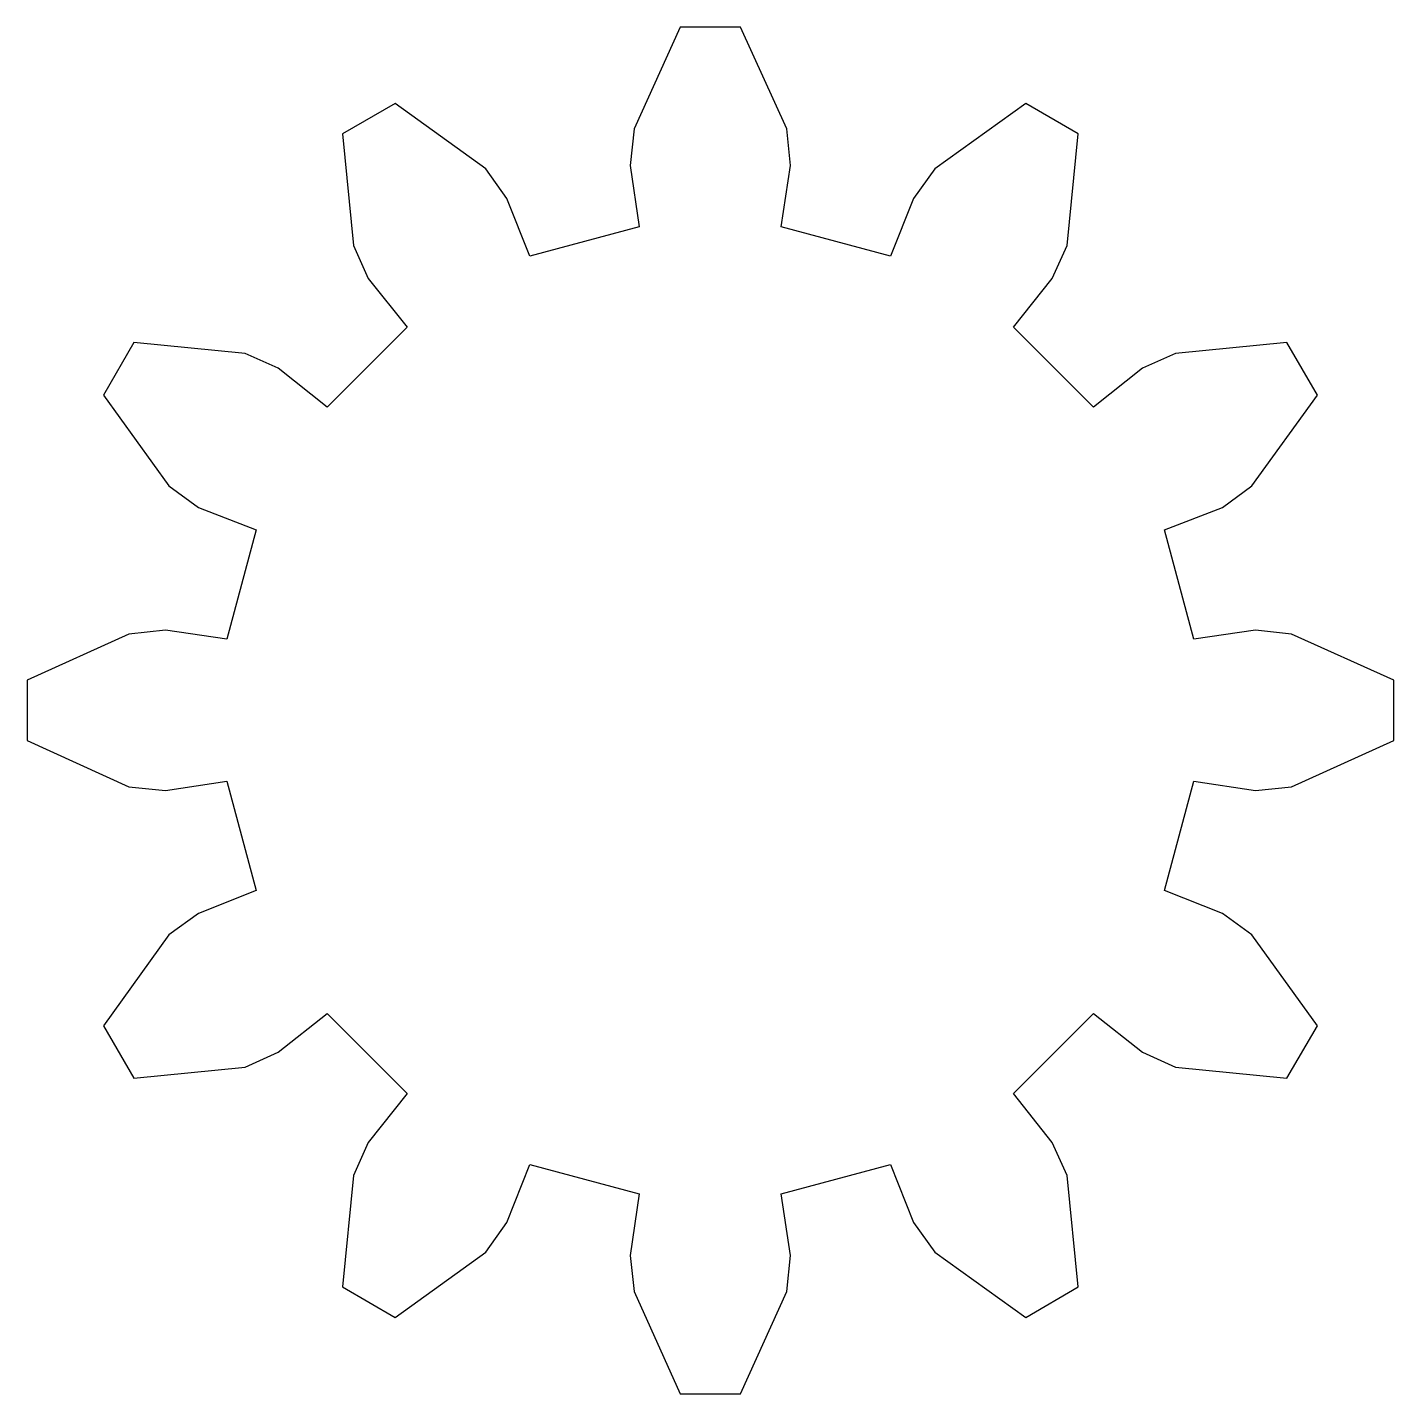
# Model space of a CAD drawing. Extents: x -12.6 to 12.6, y -12.6 to 12.6.
import ezdxf

# ---------------------------------------------------------------- set-up
doc = ezdxf.new("R2010")
doc.units = 0
doc.layers.add('Ebene_1', color=7, linetype='CONTINUOUS')

msp = doc.modelspace()

# ---------------------------------------------------------------- linework, layer by layer
at = {"layer": 'Ebene_1', "color": 7}
for p, q in [((-0.559986, 12.563349), (-1.406652, 10.693627)), ((0.551264, 12.563349), (-0.559986, 12.563349)), ((1.406736, 10.693627), (0.551264, 12.563349)), ((-5.798735, 11.161044), (-6.768874, 10.605433)), ((-4.131874, 9.961599), (-5.798735, 11.161044)), ((5.798819, 11.161044), (4.123125, 9.961599)), ((6.760153, 10.605433), (5.798819, 11.161044)), ((-6.768874, 10.605433), (-6.566041, 8.550488)), ((-1.406652, 10.693627), (-1.477208, 10.023349)), ((1.468486, 10.023349), (1.406736, 10.693627)), ((6.557291, 8.550488), (6.760153, 10.605433)), ((-3.743819, 9.414794), (-4.131874, 9.961599)), ((-1.477208, 10.023349), (-1.309652, 8.89446)), ((1.300902, 8.89446), (1.468486, 10.023349)), ((4.123125, 9.961599), (3.735069, 9.414794)), ((-3.320486, 8.35646), (-3.743819, 9.414794)), ((3.735069, 9.414794), (3.311736, 8.35646)), ((-1.309652, 8.89446), (-3.320486, 8.35646)), ((3.311736, 8.35646), (1.300902, 8.89446)), ((-6.566041, 8.550488), (-6.292624, 7.94196)), ((6.283903, 7.94196), (6.557291, 8.550488)), ((-6.292624, 7.94196), (-5.578263, 7.051182)), ((5.569514, 7.051182), (6.283903, 7.94196)), ((-5.578263, 7.051182), (-7.051096, 5.578349)), ((7.042375, 5.578349), (5.569514, 7.051182)), ((-10.605347, 6.76896), (-11.160958, 5.798821)), ((-8.559236, 6.566127), (-10.605347, 6.76896)), ((-7.95068, 6.29271), (-8.559236, 6.566127)), ((8.550486, 6.566127), (7.941958, 6.29271)), ((10.596597, 6.76896), (8.550486, 6.566127)), ((11.161041, 5.798821), (10.596597, 6.76896)), ((-7.051096, 5.578349), (-7.95068, 6.29271)), ((7.941958, 6.29271), (7.042375, 5.578349)), ((-11.160958, 5.798821), (-9.961513, 4.13196)), ((9.952792, 4.13196), (11.161041, 5.798821)), ((-9.961513, 4.13196), (-9.414708, 3.735071)), ((9.414791, 3.735071), (9.952792, 4.13196)), ((-9.414708, 3.735071), (-8.356374, 3.320572)), ((8.347653, 3.320572), (9.414791, 3.735071)), ((-8.356374, 3.320572), (-8.894374, 1.309738)), ((8.885625, 1.309738), (8.347653, 3.320572)), ((-10.693541, 1.406738), (-12.563263, 0.560071)), ((-10.023263, 1.477294), (-10.693541, 1.406738)), ((-8.894374, 1.309738), (-10.023263, 1.477294)), ((10.023347, 1.477294), (8.885625, 1.309738)), ((10.684791, 1.406738), (10.023347, 1.477294)), ((12.563347, 0.560071), (10.684791, 1.406738)), ((-12.563263, 0.560071), (-12.563263, -0.551179)), ((12.563347, -0.551179), (12.563347, 0.560071)), ((-12.563263, -0.551179), (-10.693541, -1.406651)), ((10.684791, -1.406651), (12.563347, -0.551179)), ((-10.693541, -1.406651), (-10.023263, -1.468401)), ((-10.023263, -1.468401), (-8.894374, -1.300817)), ((-8.894374, -1.300817), (-8.356374, -3.311651)), ((8.347653, -3.311651), (8.885625, -1.300817)), ((8.885625, -1.300817), (10.023347, -1.468401)), ((10.023347, -1.468401), (10.684791, -1.406651)), ((-8.356374, -3.311651), (-9.414708, -3.734984)), ((9.414791, -3.734984), (8.347653, -3.311651)), ((-9.414708, -3.734984), (-9.961513, -4.12304)), ((9.952792, -4.12304), (9.414791, -3.734984)), ((-9.961513, -4.12304), (-11.160958, -5.798734)), ((11.161041, -5.798734), (9.952792, -4.12304)), ((-7.95068, -6.283818), (-7.051096, -5.569428)), ((-7.051096, -5.569428), (-5.578263, -7.04229)), ((5.569514, -7.04229), (7.042375, -5.569428)), ((7.042375, -5.569428), (7.941958, -6.283818)), ((-11.160958, -5.798734), (-10.605347, -6.760068)), ((10.596597, -6.760068), (11.161041, -5.798734)), ((-8.559236, -6.557206), (-7.95068, -6.283818)), ((7.941958, -6.283818), (8.550486, -6.557206)), ((-10.605347, -6.760068), (-8.559236, -6.557206)), ((8.550486, -6.557206), (10.596597, -6.760068)), ((-5.578263, -7.04229), (-6.292624, -7.941873)), ((6.283903, -7.941873), (5.569514, -7.04229)), ((-6.292624, -7.941873), (-6.566041, -8.550401)), ((6.557291, -8.550401), (6.283903, -7.941873)), ((-3.743819, -9.414706), (-3.320486, -8.347568)), ((-3.320486, -8.347568), (-1.309652, -8.88554)), ((1.300902, -8.88554), (3.311736, -8.347568)), ((3.311736, -8.347568), (3.735069, -9.414706)), ((-6.566041, -8.550401), (-6.768874, -10.596512)), ((6.760153, -10.596512), (6.557291, -8.550401)), ((-1.309652, -8.88554), (-1.477208, -10.023262)), ((1.468486, -10.023262), (1.300902, -8.88554)), ((-4.131874, -9.961512), (-3.743819, -9.414706)), ((3.735069, -9.414706), (4.123125, -9.961512)), ((-5.798735, -11.160956), (-4.131874, -9.961512)), ((-1.477208, -10.023262), (-1.406652, -10.684706)), ((1.406736, -10.684706), (1.468486, -10.023262)), ((4.123125, -9.961512), (5.798819, -11.160956)), ((-6.768874, -10.596512), (-5.798735, -11.160956)), ((-1.406652, -10.684706), (-0.559986, -12.563262)), ((0.551264, -12.563262), (1.406736, -10.684706)), ((5.798819, -11.160956), (6.760153, -10.596512)), ((-0.559986, -12.563262), (0.551264, -12.563262))]:
    msp.add_line(p, q, dxfattribs=at)

doc.saveas('drawing.dxf')
